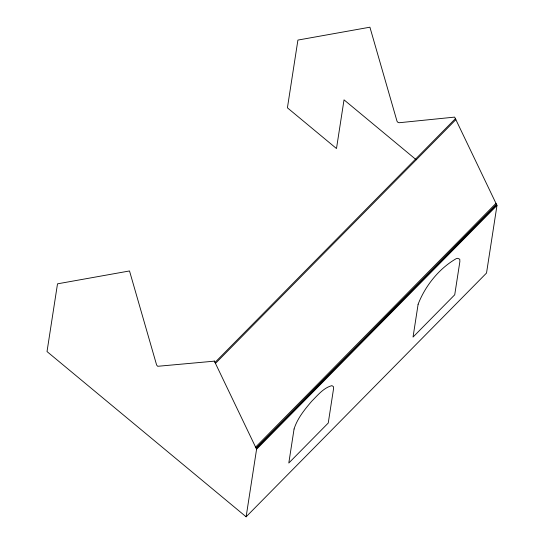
<?xml version="1.0" encoding="UTF-8"?>
<svg xmlns="http://www.w3.org/2000/svg" width="544" height="544" viewBox="0 0 544 544"><rect width="100%" height="100%" fill="white"/><g stroke="black" fill="none" stroke-linecap="round" stroke-linejoin="round"><path stroke-width="0.82" d="M214.2 361.168L157.712 366.296L156.631 365.058L129.513 270.953L57.508 283.832L47.022 351.574L246.119 516.8L486.52 273.047L496.978 205.455L454.648 117.11L399.364 122.713L398.113 122.543L397.032 121.298L369.913 27.2L297.908 40.079L287.416 107.821L336.491 148.539L344.026 99.844L416.228 159.766M246.119 516.8L256.584 449.208L214.248 360.862M214.948 362.488L455.348 118.728M215.444 363.412L455.845 119.66M255.646 447.046L496.046 203.293M256.136 447.977L496.536 204.218M256.374 448.514L496.774 204.762M256.584 449.208L496.978 205.455M294.066 428.998L288.803 463.032L328.243 423.042L333.56 388.661L333.404 386.614L331.894 385.648C323.592 387.777 317.58 395.366 311.658 401.309C304.565 409.618 297.344 418.465 294.066 428.998M418.118 304.252L413.039 337.062L454.73 294.787L459.864 261.623L459.762 259.23L457.769 258.312L456.294 258.624C439.144 268.444 425.245 285.79 418.118 304.252"/></g></svg>
